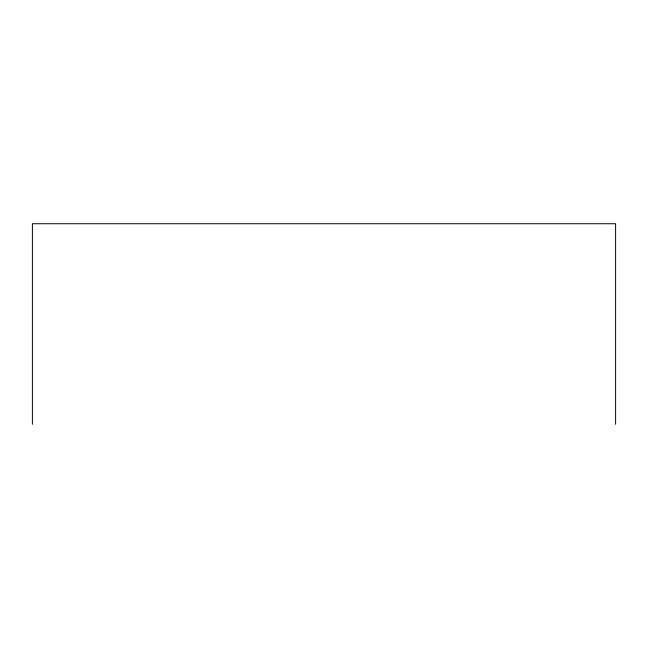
<?xml version="1.0" encoding="UTF-8"?>
<svg xmlns="http://www.w3.org/2000/svg" width="648" height="648" viewBox="0 0 648 648"><rect width="100%" height="100%" fill="white"/><g stroke="black" fill="none" stroke-linecap="round" stroke-linejoin="round"><path stroke-width="0.97" d="M615.6 424.27L615.6 223.73L32.4 223.73L32.4 424.27"/></g></svg>
